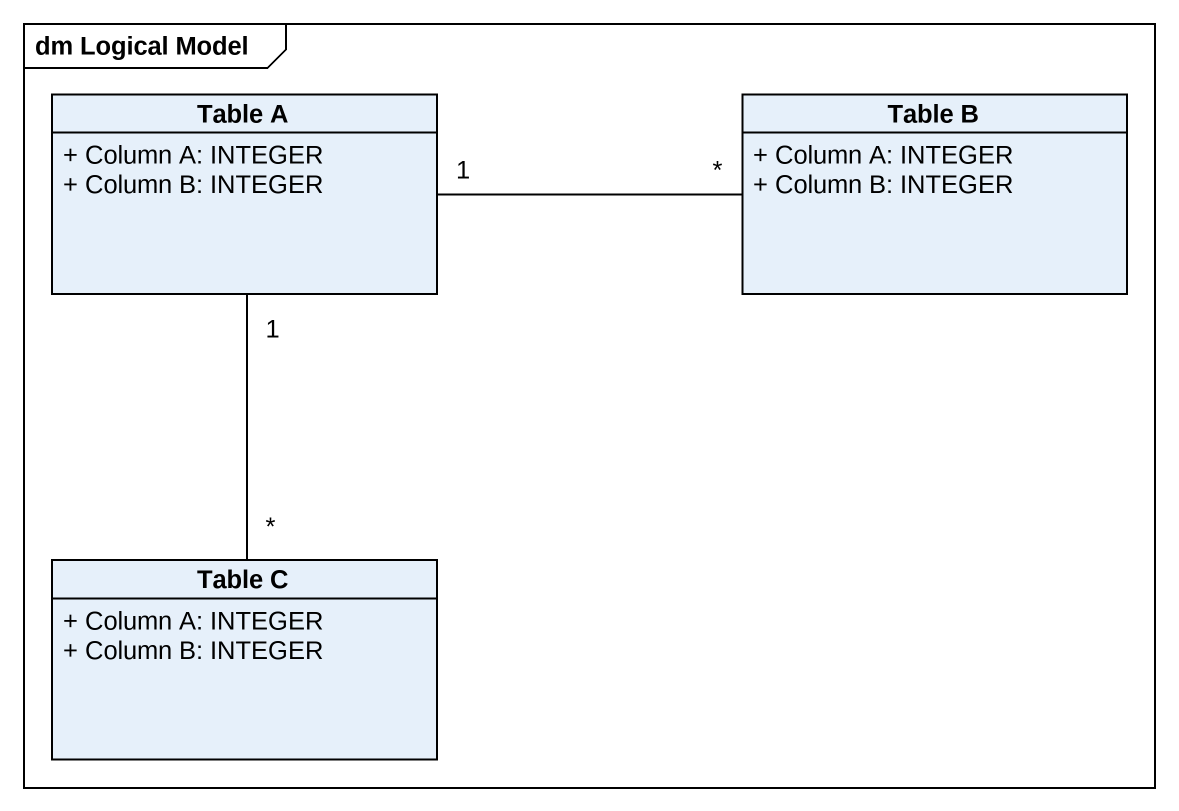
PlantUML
@startuml
mainframe dm Logical Model
hide circle
hide empty members
skinparam classAttributeIconSize 0
class "Table A" as Table_A {
  + Column A: INTEGER
  + Column B: INTEGER
}
class "Table B" as Table_B {
  + Column A: INTEGER
  + Column B: INTEGER
}
class "Table C" as Table_C {
  + Column A: INTEGER
  + Column B: INTEGER
}
Table_A "1" -right- "*" Table_B
Table_A "1" -- "*" Table_C
@enduml
